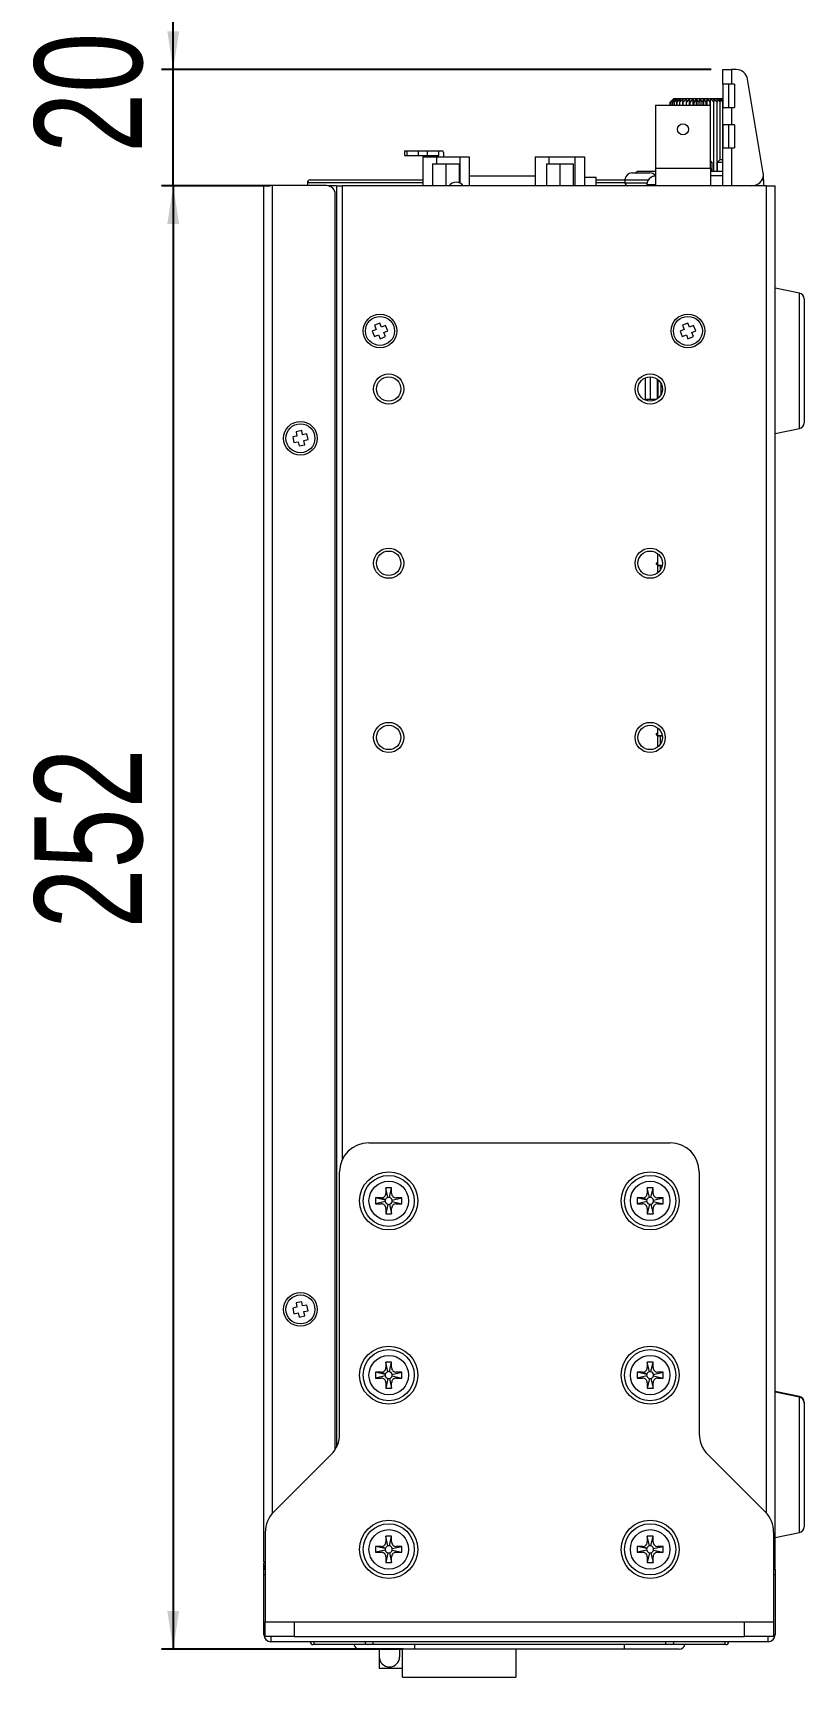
# Model space of a CAD drawing. Header units: millimetres. Extents: x 46 to 564, y 11 to 440.
# Drawn here: x 336.8 to 403.2, y 116.6 to 258.2 of the extents above; entities that cross this region are included whole.
import ezdxf

# ---------------------------------------------------------------- set-up
doc = ezdxf.new("R2010")
doc.units = ezdxf.units.MM
doc.layers.add('圖層0', color=5, linetype='Continuous')
doc.styles.add('SLDTEXTSTYLE0', font='TXT', dxfattribs={"width": 0.75})
doc.dimstyles.new('SLDDIMSTYLE0', dxfattribs={"dimtxt": 9.260417, "dimasz": 3.302, "dimexe": 0, "dimexo": 0.0625, "dimgap": 2.315104, "dimtad": 2, "dimlfac": 2, "dimrnd": 1e-09, "dimzin": 12, "dimdsep": 46, "dimtxsty": 'SLDTEXTSTYLE0', "dimsah": 1, "dimcen": 0.09, "dimadec": 0, "dimazin": 0, "dimtfac": 1, "dimtofl": 0, "dimtmove": 0, "dimatfit": 3, "dimfxl": 1, "dimtolj": 1, "dimtzin": 12, "dimarcsym": 0})
doc.dimstyles.new('SLDDIMSTYLE1', dxfattribs={"dimtxt": 9.260417, "dimasz": 3.302, "dimexe": 0, "dimexo": 0.0625, "dimgap": 2.315104, "dimtad": 2, "dimlfac": 2, "dimrnd": 1e-09, "dimzin": 12, "dimdsep": 46, "dimtxsty": 'SLDTEXTSTYLE0', "dimsah": 1, "dimcen": 0.09, "dimadec": 0, "dimazin": 0, "dimtfac": 1, "dimtofl": 0, "dimtmove": 0, "dimatfit": 3, "dimfxl": 1, "dimtolj": 1, "dimtzin": 12, "dimarcsym": 0})

# ---------------------------------------------------------------- blocks, each defined once
blk = doc.blocks.new('*D6')
at = {"layer": '圖層0'}
for p, q in [((357.24, 245.04), (347.89, 245.04)), ((348.89, 245.04), (348.89, 119.04)), ((368.69, 119.04), (347.89, 119.04))]:
    blk.add_line(p, q, dxfattribs=at)
for points in [[(348.89, 245.04), (348.38, 241.74), (349.4, 241.74)], [(348.89, 119.04), (349.4, 122.34), (348.38, 122.34)]]:
    blk.add_solid(points, dxfattribs=at)
at = {"layer": '圖層0', "insert": (336.95, 181.09), "char_height": 9.26, "attachment_point": 1, "rotation": 90, "style": 'SLDTEXTSTYLE0'}
blk.add_mtext('252', dxfattribs=at)
blk = doc.blocks.new('*D7')
at = {"layer": '圖層0'}
for p, q in [((348.89, 255.04), (348.89, 261.39)), ((395.19, 255.04), (347.89, 255.04)), ((348.89, 245.04), (348.89, 255.04)), ((357.24, 245.04), (347.89, 245.04)), ((348.89, 245.04), (348.89, 238.69))]:
    blk.add_line(p, q, dxfattribs=at)
for points in [[(348.89, 255.04), (349.4, 258.34), (348.38, 258.34)], [(348.89, 245.04), (348.38, 241.74), (349.4, 241.74)]]:
    blk.add_solid(points, dxfattribs=at)
at = {"layer": '圖層0', "insert": (336.95, 247.88), "char_height": 9.26, "attachment_point": 1, "rotation": 90, "style": 'SLDTEXTSTYLE0'}
blk.add_mtext('20', dxfattribs=at)

msp = doc.modelspace()

# ---------------------------------------------------------------- linework, layer by layer
at = {"color": 7, "linetype": 'Continuous', "lineweight": 15}
for p, q in [((396.1863, 253.7908), (396.1863, 255.0408)), ((396.1863, 255.0408), (396.9363, 255.0408)), ((396.9363, 255.0408), (396.9363, 253.7908)), ((397.3392, 255.0408), (396.9363, 255.0408)), ((396.9363, 253.7908), (396.1863, 253.7908)), ((396.1863, 253.7908), (396.1863, 251.7908)), ((396.6863, 253.7908), (396.6863, 251.7908)), ((397.1863, 253.7908), (396.9363, 253.7908)), ((397.1863, 253.7908), (397.1863, 251.7908)), ((399.6727, 246.1225), (398.3256, 254.2052)), ((390.3863, 251.9908), (390.3863, 246.5408)), ((390.3863, 251.9908), (395.1363, 251.9908)), ((391.9613, 252.5408), (391.6613, 252.2408)), ((391.9667, 252.5408), (391.6613, 252.2408)), ((391.6613, 252.2408), (391.6613, 252.2408)), ((391.6613, 251.9908), (391.6613, 252.2408)), ((391.685, 252.2408), (391.9667, 252.5408)), ((391.6863, 252.2408), (391.685, 252.2408)), ((391.685, 251.9908), (391.685, 252.2408)), ((392.0094, 252.5408), (391.6863, 252.2408)), ((391.6863, 251.9908), (391.6863, 252.2408)), ((391.7569, 252.2408), (392.0094, 252.5408)), ((391.7594, 252.2408), (391.7569, 252.2408)), ((391.7569, 251.9908), (391.7569, 252.2408)), ((392.094, 252.5408), (391.7594, 252.2408)), ((391.7594, 251.9908), (391.7594, 252.2408)), ((391.8756, 252.2408), (392.094, 252.5408)), ((391.8793, 252.2408), (391.8756, 252.2408)), ((391.8756, 251.9908), (391.8756, 252.2408)), ((392.2188, 252.5408), (391.8793, 252.2408)), ((391.8793, 251.9908), (391.8793, 252.2408)), ((391.9613, 252.5408), (391.9667, 252.5408)), ((391.9667, 252.5408), (392.0094, 252.5408)), ((392.0094, 252.5408), (392.094, 252.5408)), ((392.0388, 252.2408), (392.2188, 252.5408)), ((392.0436, 252.2408), (392.0388, 252.2408)), ((392.0388, 251.9908), (392.0388, 252.2408)), ((392.3815, 252.5408), (392.0436, 252.2408)), ((392.0436, 251.9908), (392.0436, 252.2408)), ((392.094, 252.5408), (392.2188, 252.5408)), ((392.2188, 252.5408), (392.3815, 252.5408)), ((392.2433, 252.2408), (392.3815, 252.5408)), ((392.2491, 252.2408), (392.2433, 252.2408)), ((392.2433, 251.9908), (392.2433, 252.2408)), ((392.5788, 252.5408), (392.2491, 252.2408)), ((392.2491, 251.9908), (392.2491, 252.2408)), ((392.3815, 252.5408), (392.5788, 252.5408)), ((392.4851, 252.2408), (392.5788, 252.5408)), ((392.4851, 251.9908), (392.4851, 252.2408)), ((392.4919, 252.2408), (392.4851, 252.2408)), ((392.8069, 252.5408), (392.4919, 252.2408)), ((392.4919, 251.9908), (392.4919, 252.2408)), ((392.5788, 252.5408), (392.8069, 252.5408)), ((392.7596, 252.2408), (392.8069, 252.5408)), ((392.7671, 252.2408), (392.7596, 252.2408)), ((392.7596, 251.9908), (392.7596, 252.2408)), ((393.0613, 252.5408), (392.7671, 252.2408)), ((392.7671, 251.9908), (392.7671, 252.2408)), ((392.8069, 252.5408), (393.0613, 252.5408)), ((393.0613, 252.5408), (393.3372, 252.5408)), ((393.0613, 251.9908), (393.0613, 252.2408)), ((393.0695, 252.2408), (393.0613, 252.2408)), ((393.3372, 252.5408), (393.0695, 252.2408)), ((393.0695, 251.9908), (393.0695, 252.2408)), ((393.3372, 252.5408), (393.6291, 252.5408)), ((393.3845, 252.2408), (393.3372, 252.5408)), ((393.3372, 251.9908), (393.3372, 252.5408)), ((393.3845, 251.9908), (393.3845, 252.2408)), ((393.3931, 252.2408), (393.3845, 252.2408)), ((393.6291, 252.5408), (393.3931, 252.2408)), ((393.3931, 251.9908), (393.3931, 252.2408)), ((393.6291, 252.5408), (393.9314, 252.5408)), ((393.7227, 252.2408), (393.6291, 252.5408)), ((393.6291, 251.9908), (393.6291, 252.5408)), ((393.7317, 252.2408), (393.7227, 252.2408)), ((393.7227, 251.9908), (393.7227, 252.2408)), ((393.9314, 252.5408), (393.7317, 252.2408)), ((393.7317, 251.9908), (393.7317, 252.2408)), ((393.9314, 252.5408), (394.2381, 252.5408)), ((394.0695, 252.2408), (393.9314, 252.5408)), ((393.9314, 251.9908), (393.9314, 252.5408)), ((394.0786, 252.2408), (394.0695, 252.2408)), ((394.0695, 251.9908), (394.0695, 252.2408)), ((394.2381, 252.5408), (394.0786, 252.2408)), ((394.0786, 251.9908), (394.0786, 252.2408)), ((394.2381, 251.9908), (394.2381, 252.5408)), ((394.2381, 252.5408), (394.5434, 252.5408)), ((394.4181, 252.2408), (394.2381, 252.5408)), ((394.4272, 252.2408), (394.4181, 252.2408)), ((394.4181, 251.9908), (394.4181, 252.2408)), ((394.5434, 252.5408), (394.4272, 252.2408)), ((394.4272, 251.9908), (394.4272, 252.2408)), ((394.5434, 251.9908), (394.5434, 252.5408)), ((394.7617, 252.2408), (394.5434, 252.5408)), ((394.5434, 252.5408), (394.8412, 252.5408)), ((394.7617, 251.9908), (394.7617, 252.2408)), ((394.7705, 252.2408), (394.7617, 252.2408)), ((394.8412, 252.5408), (394.7705, 252.2408)), ((394.7705, 251.9908), (394.7705, 252.2408)), ((394.8412, 251.9908), (394.8412, 252.5408)), ((394.8412, 252.5408), (395.1257, 252.5408)), ((395.0936, 252.2408), (394.8412, 252.5408)), ((395.102, 252.2408), (395.0936, 252.2408)), ((395.0936, 251.9908), (395.0936, 252.2408)), ((395.1257, 252.5408), (395.102, 252.2408)), ((395.102, 251.9908), (395.102, 252.2408)), ((395.1257, 251.9908), (395.1257, 252.5408)), ((395.4074, 252.2408), (395.1257, 252.5408)), ((395.1257, 252.5408), (395.3915, 252.5408)), ((395.1363, 246.5408), (395.1363, 251.9908)), ((395.3915, 252.5408), (395.4152, 252.2408)), ((395.6969, 252.2408), (395.3915, 252.5408)), ((395.3915, 252.5408), (395.6334, 252.5408)), ((395.4074, 246.2908), (395.4074, 252.2408)), ((395.4152, 252.2408), (395.4074, 252.2408)), ((395.4152, 246.2908), (395.4152, 252.2408)), ((395.6334, 252.5408), (395.704, 252.2408)), ((395.9565, 252.2408), (395.6334, 252.5408)), ((395.6334, 252.5408), (395.8466, 252.5408)), ((395.704, 252.2408), (395.6969, 252.2408)), ((395.6969, 246.2908), (395.6969, 252.2408)), ((395.704, 246.2908), (395.704, 252.2408)), ((395.8466, 252.5408), (395.9628, 252.2408)), ((396.1812, 252.2408), (395.8466, 252.5408)), ((395.8466, 252.5408), (396.027, 252.5408)), ((395.9565, 247.286), (395.9565, 252.2408)), ((395.9628, 252.2408), (395.9565, 252.2408)), ((395.9628, 247.2908), (395.9628, 252.2408)), ((396.027, 252.5408), (396.1865, 252.2408)), ((396.1863, 252.4001), (396.027, 252.5408)), ((396.027, 252.5408), (396.1711, 252.5408)), ((396.1711, 252.5408), (396.1863, 252.518)), ((396.1863, 252.5273), (396.1711, 252.5408)), ((396.1812, 247.2709), (396.1812, 252.2408)), ((396.1865, 252.2408), (396.1812, 252.2408)), ((396.1863, 250.2908), (396.1863, 251.7908)), ((396.1863, 251.7908), (396.9363, 251.7908)), ((396.9363, 251.7908), (396.9363, 250.2908)), ((396.9363, 251.7908), (397.1863, 251.7908)), ((396.9363, 250.2908), (396.1863, 250.2908)), ((396.1863, 250.2908), (396.1863, 248.2908)), ((396.6863, 250.2908), (396.6863, 248.2908)), ((397.1863, 250.2908), (396.9363, 250.2908)), ((397.1863, 250.2908), (397.1863, 248.2908)), ((368.7863, 248.0408), (368.7863, 247.6408)), ((368.7863, 248.0408), (368.9897, 248.0408)), ((368.9897, 248.0408), (368.9897, 247.6408)), ((368.9897, 248.0408), (369.9651, 248.0408)), ((369.9651, 248.0408), (369.9651, 247.6408)), ((369.9651, 248.0408), (370.7363, 248.0408)), ((370.7363, 248.0408), (370.7363, 247.6408)), ((370.7363, 248.0408), (371.7363, 248.0408)), ((371.7363, 247.6391), (371.7363, 248.0408)), ((371.7363, 248.0408), (372.0249, 248.0408)), ((372.1465, 247.9158), (372.1465, 247.5408)), ((396.1863, 245.0408), (396.1863, 248.2908)), ((396.1863, 248.2908), (396.9363, 248.2908)), ((396.9363, 248.2908), (396.9363, 245.0408)), ((396.9363, 248.2908), (397.1863, 248.2908)), ((368.7863, 247.6408), (368.9897, 247.6408)), ((368.9897, 247.6408), (369.9651, 247.6408)), ((369.9651, 247.6408), (370.7363, 247.6408)), ((370.3613, 247.5408), (370.3613, 245.0408)), ((370.3613, 247.5408), (371.5456, 247.5408)), ((370.7363, 247.6408), (371.7354, 247.6408)), ((371.2113, 246.9408), (371.2113, 245.0408)), ((371.2113, 246.9408), (372.3613, 246.9408)), ((371.5456, 247.5408), (373.5456, 247.5408)), ((371.7056, 247.6304), (371.6843, 247.6304)), ((371.7354, 247.6408), (371.7318, 247.6391)), ((372.3613, 246.9408), (372.3613, 245.0408)), ((372.3613, 246.9408), (373.5113, 246.9408)), ((373.5113, 246.9408), (373.5113, 245.3011)), ((373.5456, 247.5408), (374.3613, 247.5408)), ((374.3613, 247.5408), (374.3613, 245.0408)), ((380.0363, 247.5408), (380.0363, 245.0408)), ((380.0363, 247.5408), (381.2101, 247.5408)), ((381.0113, 246.9408), (381.0113, 245.0408)), ((381.0113, 246.9408), (382.1613, 246.9408)), ((381.2101, 247.5408), (383.4601, 247.5408)), ((382.1613, 246.9408), (382.1613, 245.0408)), ((382.1613, 246.9408), (383.3113, 246.9408)), ((383.3113, 246.9408), (383.3113, 245.0408)), ((383.4601, 247.5408), (384.2863, 247.5408)), ((384.2863, 247.5408), (384.2863, 245.0408)), ((390.3863, 246.5408), (390.3863, 245.0408)), ((390.3863, 246.5408), (395.1363, 246.5408)), ((395.2863, 247.0408), (395.1363, 247.1908)), ((395.2863, 247.0408), (395.1363, 247.0408)), ((395.1363, 246.5408), (395.1363, 245.0408)), ((395.2863, 246.2908), (395.2863, 247.0408)), ((395.9613, 247.2908), (395.7113, 247.0408)), ((395.7113, 247.0408), (395.7113, 246.2908)), ((396.1863, 247.0408), (395.7113, 247.0408)), ((395.9613, 247.2908), (396.1613, 247.2908)), ((396.1863, 247.2658), (396.1613, 247.2908)), ((356.6863, 126.5489), (356.6863, 245.0489)), ((357.4363, 245.0489), (356.6863, 245.0489)), ((362.0863, 245.0489), (357.4363, 245.0489)), ((360.4363, 245.2908), (360.4363, 245.0489)), ((360.6863, 245.5408), (370.3613, 245.5408)), ((362.9363, 245.0408), (362.1961, 245.0408)), ((362.9363, 245.0408), (362.9363, 136.4365)), ((362.9363, 245.0408), (363.4363, 245.0408)), ((399.9363, 245.0408), (363.4363, 245.0408)), ((374.3613, 245.8908), (380.0363, 245.8908)), ((384.2863, 245.7908), (385.2863, 245.7908)), ((385.2863, 245.0408), (385.2863, 245.7908)), ((385.2863, 245.5408), (387.6863, 245.5408)), ((387.7713, 245.5408), (387.7713, 245.2908)), ((387.9363, 245.0408), (387.9363, 245.0557)), ((388.3713, 246.1408), (389.9213, 246.1408)), ((388.6863, 246.1408), (388.8363, 246.2908)), ((388.8363, 246.2908), (390.3863, 246.2908)), ((389.6613, 245.1408), (389.6613, 245.0408)), ((395.1363, 246.2908), (396.1863, 246.2908)), ((396.1863, 245.8908), (395.1363, 245.8908)), ((399.5558, 245.5408), (399.6863, 245.5408)), ((399.6863, 245.8908), (399.6784, 245.8908)), ((399.6795, 245.8977), (399.6863, 245.8908)), ((399.6863, 245.5408), (399.6863, 245.8908)), ((399.6863, 245.5408), (399.6863, 245.0408)), ((399.9363, 245.0408), (400.6863, 245.0408)), ((400.6863, 125.9908), (400.6863, 245.0408)), ((362.8363, 136.2594), (362.8363, 244.2989)), ((402.7844, 235.8043), (400.6863, 236.2239)), ((403.1863, 235.314), (403.1863, 224.6338)), ((366.3598, 232.6764), (366.0132, 232.5332)), ((366.0132, 232.5332), (366.2041, 232.0711)), ((366.2041, 232.0711), (366.5507, 232.2143)), ((366.6787, 233.2139), (366.2166, 233.023)), ((366.2166, 233.023), (366.3598, 232.6764)), ((366.5507, 232.2143), (366.6939, 231.8677)), ((366.8219, 232.8673), (366.6787, 233.2139)), ((367.1685, 233.0105), (366.8219, 232.8673)), ((367.0128, 232.4052), (367.3594, 232.5484)), ((367.156, 232.0586), (367.0128, 232.4052)), ((367.3594, 232.5484), (367.1685, 233.0105)), ((392.8598, 232.6764), (392.5132, 232.5332)), ((392.5132, 232.5332), (392.7041, 232.0711)), ((392.7041, 232.0711), (393.0507, 232.2143)), ((393.1787, 233.2139), (392.7166, 233.023)), ((392.7166, 233.023), (392.8598, 232.6764)), ((393.0507, 232.2143), (393.1939, 231.8677)), ((393.3219, 232.8673), (393.1787, 233.2139)), ((393.6685, 233.0105), (393.3219, 232.8673)), ((393.5128, 232.4052), (393.8594, 232.5484)), ((393.656, 232.0586), (393.5128, 232.4052)), ((393.8594, 232.5484), (393.6685, 233.0105)), ((366.6939, 231.8677), (367.156, 232.0586)), ((393.1939, 231.8677), (393.656, 232.0586)), ((389.5463, 226.6358), (389.5463, 228.5157)), ((389.9713, 226.6358), (389.9713, 228.5902)), ((390.5713, 226.7046), (390.5713, 228.3771)), ((390.6363, 226.7582), (390.6363, 228.3234)), ((390.8863, 227.0936), (390.8863, 227.988)), ((390.4687, 226.6358), (389.5463, 226.6358)), ((359.9539, 223.9617), (359.4644, 223.86)), ((359.4644, 223.86), (359.5407, 223.4928)), ((360.0302, 223.5945), (359.9539, 223.9617)), ((360.3974, 223.6708), (360.0302, 223.5945)), ((360.4991, 223.1813), (360.3974, 223.6708)), ((400.6863, 223.7239), (402.7844, 224.1435)), ((359.5407, 223.4928), (359.1735, 223.4165)), ((359.1735, 223.4165), (359.2753, 222.927)), ((359.2753, 222.927), (359.6424, 223.0033)), ((359.6424, 223.0033), (359.7187, 222.6361)), ((359.7187, 222.6361), (360.2083, 222.7378)), ((360.132, 223.105), (360.4991, 223.1813)), ((360.2083, 222.7378), (360.132, 223.105)), ((390.4863, 212.5508), (390.5863, 212.6508)), ((390.4863, 212.4508), (390.4863, 212.5508)), ((390.4863, 212.4508), (390.5863, 212.3508)), ((390.5863, 212.3558), (390.5863, 213.3654)), ((390.9699, 212.3558), (390.5863, 212.3558)), ((390.5863, 212.3558), (390.5863, 212.3508)), ((390.5863, 212.3508), (390.969, 212.3508)), ((390.5863, 211.7162), (390.5863, 212.3508)), ((390.7863, 212.3508), (390.7863, 211.9244)), ((390.5863, 197.6858), (390.5863, 198.3654)), ((390.4863, 197.8808), (390.5863, 197.9808)), ((390.4863, 197.7808), (390.4863, 197.8808)), ((390.4863, 197.7808), (390.5863, 197.6808)), ((390.9763, 197.6858), (390.5863, 197.6858)), ((390.5863, 197.6858), (390.5863, 197.6808)), ((390.5863, 197.6808), (390.9769, 197.6808)), ((390.5863, 196.7162), (390.5863, 197.6808)), ((390.7863, 197.6808), (390.7863, 196.9244)), ((365.7113, 162.6408), (391.6613, 162.6408)), ((363.2113, 137.5764), (363.2113, 160.1408)), ((394.1613, 160.1408), (394.1613, 137.5764)), ((367.1863, 158.7658), (367.1863, 158.2908)), ((367.3712, 157.9337), (367.1863, 158.7658)), ((367.6863, 158.7658), (367.1863, 158.7658)), ((367.5014, 157.9337), (367.6863, 158.7658)), ((367.6863, 158.2908), (367.6863, 158.7658)), ((390.1863, 158.7658), (389.6863, 158.7658)), ((389.6863, 158.7658), (389.6863, 158.2908)), ((389.8712, 157.9337), (389.6863, 158.7658)), ((390.0014, 157.9337), (390.1863, 158.7658)), ((390.1863, 158.2908), (390.1863, 158.7658)), ((366.3113, 157.8908), (366.3113, 157.3908)), ((367.1435, 157.7059), (366.3113, 157.8908)), ((366.7863, 157.8908), (366.3113, 157.8908)), ((367.1435, 157.5757), (366.3113, 157.3908)), ((366.3113, 157.3908), (366.7863, 157.3908)), ((366.7863, 157.8908), (367.1563, 157.7485)), ((367.1563, 157.7485), (367.1435, 157.7059)), ((367.3712, 157.348), (367.1863, 156.5158)), ((367.5014, 157.348), (367.6863, 156.5158)), ((367.7292, 157.7059), (368.5613, 157.8908)), ((367.7292, 157.5757), (368.5613, 157.3908)), ((368.5613, 157.8908), (368.0863, 157.8908)), ((368.0863, 157.3908), (368.5613, 157.3908)), ((368.5613, 157.3908), (368.5613, 157.8908)), ((389.2863, 157.8908), (388.8113, 157.8908)), ((388.8113, 157.8908), (388.8113, 157.3908)), ((389.6435, 157.7059), (388.8113, 157.8908)), ((389.6435, 157.5757), (388.8113, 157.3908)), ((388.8113, 157.3908), (389.2863, 157.3908)), ((389.2863, 157.8908), (389.6563, 157.7485)), ((389.6563, 157.7485), (389.6435, 157.7059)), ((389.8712, 157.348), (389.6863, 156.5158)), ((390.0014, 157.348), (390.1863, 156.5158)), ((390.2292, 157.7059), (391.0613, 157.8908)), ((390.2292, 157.5757), (391.0613, 157.3908)), ((391.0613, 157.8908), (390.5863, 157.8908)), ((390.5863, 157.3908), (391.0613, 157.3908)), ((391.0613, 157.3908), (391.0613, 157.8908)), ((367.1863, 156.9908), (367.1863, 156.5158)), ((367.1863, 156.5158), (367.6863, 156.5158)), ((367.6863, 156.5158), (367.6863, 156.9908)), ((389.6863, 156.9908), (389.6863, 156.5158)), ((389.6863, 156.5158), (390.1863, 156.5158)), ((390.1863, 156.5158), (390.1863, 156.9908)), ((359.9539, 148.9617), (359.4644, 148.86)), ((359.4644, 148.86), (359.5407, 148.4928)), ((360.0302, 148.5945), (359.9539, 148.9617)), ((360.3974, 148.6708), (360.0302, 148.5945)), ((360.4991, 148.1813), (360.3974, 148.6708)), ((359.5407, 148.4928), (359.1735, 148.4165)), ((359.1735, 148.4165), (359.2753, 147.927)), ((359.2753, 147.927), (359.6424, 148.0033)), ((359.6424, 148.0033), (359.7187, 147.6361)), ((359.7187, 147.6361), (360.2083, 147.7378)), ((360.132, 148.105), (360.4991, 148.1813)), ((360.2083, 147.7378), (360.132, 148.105)), ((367.6863, 143.7658), (367.1863, 143.7658)), ((367.1863, 143.7658), (367.1863, 143.2908)), ((367.3712, 142.9337), (367.1863, 143.7658)), ((367.5014, 142.9337), (367.6863, 143.7658)), ((367.6863, 143.2908), (367.6863, 143.7658)), ((390.1863, 143.7658), (389.6863, 143.7658)), ((389.6863, 143.7658), (389.6863, 143.2908)), ((389.8712, 142.9337), (389.6863, 143.7658)), ((390.0014, 142.9337), (390.1863, 143.7658)), ((390.1863, 143.2908), (390.1863, 143.7658)), ((366.7863, 142.8908), (366.3113, 142.8908)), ((366.3113, 142.8908), (366.3113, 142.3908)), ((367.1435, 142.7059), (366.3113, 142.8908)), ((367.1435, 142.5757), (366.3113, 142.3908)), ((366.3113, 142.3908), (366.7863, 142.3908)), ((366.7863, 142.8908), (367.1563, 142.7485)), ((367.1563, 142.7485), (367.1435, 142.7059)), ((367.3712, 142.348), (367.1863, 141.5158)), ((367.1863, 141.9908), (367.1863, 141.5158)), ((367.5014, 142.348), (367.6863, 141.5158)), ((367.6863, 141.5158), (367.6863, 141.9908)), ((367.7292, 142.7059), (368.5613, 142.8908)), ((367.7292, 142.5757), (368.5613, 142.3908)), ((368.5613, 142.8908), (368.0863, 142.8908)), ((368.0863, 142.3908), (368.5613, 142.3908)), ((368.5613, 142.3908), (368.5613, 142.8908)), ((389.2863, 142.8908), (388.8113, 142.8908)), ((388.8113, 142.8908), (388.8113, 142.3908)), ((389.6435, 142.7059), (388.8113, 142.8908)), ((389.6435, 142.5757), (388.8113, 142.3908)), ((388.8113, 142.3908), (389.2863, 142.3908)), ((389.2863, 142.8908), (389.6563, 142.7485)), ((389.6563, 142.7485), (389.6435, 142.7059)), ((389.8712, 142.348), (389.6863, 141.5158)), ((389.6863, 141.9908), (389.6863, 141.5158)), ((390.0014, 142.348), (390.1863, 141.5158)), ((390.1863, 141.5158), (390.1863, 141.9908)), ((390.2292, 142.7059), (391.0613, 142.8908)), ((390.2292, 142.5757), (391.0613, 142.3908)), ((391.0613, 142.8908), (390.5863, 142.8908)), ((390.5863, 142.3908), (391.0613, 142.3908)), ((391.0613, 142.3908), (391.0613, 142.8908)), ((367.1863, 141.5158), (367.6863, 141.5158)), ((389.6863, 141.5158), (390.1863, 141.5158)), ((402.7844, 140.8043), (400.6863, 141.2239)), ((402.7844, 140.7462), (400.6863, 141.1658)), ((403.1863, 140.314), (403.1863, 140.2559)), ((403.1863, 140.2559), (403.1863, 129.5757)), ((357.5436, 130.8731), (362.4791, 135.8086)), ((394.8936, 135.8086), (399.8291, 130.8731)), ((356.8113, 129.1053), (356.8113, 121.3908)), ((400.5613, 129.1053), (400.5613, 121.3908)), ((400.6863, 128.6658), (402.7844, 129.0854)), ((366.3113, 127.8908), (366.3113, 127.3908)), ((367.1435, 127.7059), (366.3113, 127.8908)), ((366.7863, 127.8908), (366.3113, 127.8908)), ((367.1435, 127.5757), (366.3113, 127.3908)), ((366.7863, 127.8908), (367.1563, 127.7485)), ((367.1563, 127.7485), (367.1435, 127.7059)), ((367.1863, 128.7658), (367.1863, 128.2908)), ((367.3712, 127.9337), (367.1863, 128.7658)), ((367.6863, 128.7658), (367.1863, 128.7658)), ((367.5014, 127.9337), (367.6863, 128.7658)), ((367.6863, 128.2908), (367.6863, 128.7658)), ((367.7292, 127.7059), (368.5613, 127.8908)), ((367.7292, 127.5757), (368.5613, 127.3908)), ((368.5613, 127.8908), (368.0863, 127.8908)), ((368.5613, 127.3908), (368.5613, 127.8908)), ((389.2863, 127.8908), (388.8113, 127.8908)), ((388.8113, 127.8908), (388.8113, 127.3908)), ((389.6435, 127.7059), (388.8113, 127.8908)), ((389.6435, 127.5757), (388.8113, 127.3908)), ((389.2863, 127.8908), (389.6563, 127.7485)), ((389.6563, 127.7485), (389.6435, 127.7059)), ((390.1863, 128.7658), (389.6863, 128.7658)), ((389.6863, 128.7658), (389.6863, 128.2908)), ((389.8712, 127.9337), (389.6863, 128.7658)), ((390.0014, 127.9337), (390.1863, 128.7658)), ((390.1863, 128.2908), (390.1863, 128.7658)), ((390.2292, 127.7059), (391.0613, 127.8908)), ((390.2292, 127.5757), (391.0613, 127.3908)), ((391.0613, 127.8908), (390.5863, 127.8908)), ((391.0613, 127.3908), (391.0613, 127.8908)), ((356.8113, 126.5489), (356.6863, 126.5489)), ((356.8113, 126.4408), (356.6863, 126.4408)), ((356.6863, 126.1908), (356.6863, 126.4408)), ((356.6863, 125.9408), (356.6863, 126.1908)), ((366.3113, 127.3908), (366.7863, 127.3908)), ((367.3712, 127.348), (367.1863, 126.5158)), ((367.1863, 126.9908), (367.1863, 126.5158)), ((367.1863, 126.5158), (367.6863, 126.5158)), ((367.5014, 127.348), (367.6863, 126.5158)), ((367.6863, 126.5158), (367.6863, 126.9908)), ((368.0863, 127.3908), (368.5613, 127.3908)), ((388.8113, 127.3908), (389.2863, 127.3908)), ((389.8712, 127.348), (389.6863, 126.5158)), ((389.6863, 126.9908), (389.6863, 126.5158)), ((389.6863, 126.5158), (390.1863, 126.5158)), ((390.0014, 127.348), (390.1863, 126.5158)), ((390.1863, 126.5158), (390.1863, 126.9908)), ((390.5863, 127.3908), (391.0613, 127.3908)), ((400.5613, 125.9908), (400.6863, 125.9908)), ((400.5718, 125.9908), (400.5613, 125.9786)), ((356.6863, 125.9408), (356.8113, 125.9408)), ((356.6863, 125.4408), (356.6863, 125.9408)), ((356.6863, 120.2908), (356.6863, 125.4408)), ((400.5613, 125.9408), (400.6863, 125.9408)), ((400.6863, 125.9408), (400.6863, 125.4408)), ((400.6863, 125.4408), (400.6863, 120.2908)), ((356.8113, 120.1408), (356.8113, 121.3908)), ((356.8113, 121.3908), (359.3113, 121.3908)), ((359.3113, 121.3908), (359.3113, 120.1408)), ((359.3113, 121.3908), (398.0613, 121.3908)), ((398.0613, 120.1408), (398.0613, 121.3908)), ((398.0613, 121.3908), (400.5613, 121.3908)), ((400.5613, 121.3908), (400.5613, 120.1408)), ((359.3113, 120.1408), (356.8113, 120.1408)), ((400.0863, 119.6908), (357.2863, 119.6908)), ((359.3113, 120.1408), (398.0613, 120.1408)), ((361.156, 119.4408), (360.9363, 119.4408)), ((365.5702, 119.4408), (361.156, 119.4408)), ((369.6863, 119.0408), (364.9363, 119.0408)), ((366.1005, 119.4408), (365.5702, 119.4408)), ((366.1005, 119.4408), (366.1005, 119.6908)), ((391.2721, 119.4408), (366.1005, 119.4408)), ((366.6225, 119.0408), (366.6225, 118.3908)), ((368.3725, 119.0408), (368.3725, 118.3908)), ((368.6225, 116.6408), (368.6225, 119.0408)), ((387.6863, 119.0408), (369.6863, 119.0408)), ((378.3725, 119.0408), (378.3725, 116.6408)), ((392.4363, 119.0408), (387.6863, 119.0408)), ((391.2721, 119.4408), (391.2721, 119.6908)), ((391.8024, 119.4408), (391.2721, 119.4408)), ((396.2167, 119.4408), (391.8024, 119.4408)), ((396.4363, 119.4408), (396.2167, 119.4408)), ((400.5613, 120.1408), (398.0613, 120.1408)), ((366.6225, 118.3908), (366.6225, 117.3908)), ((368.6225, 117.3908), (366.6225, 117.3908)), ((368.6225, 116.6408), (378.3725, 116.6408))]:
    msp.add_line(p, q, dxfattribs=at)
at = {"color": 8, "linetype": 'Continuous', "lineweight": 15}
for p, q in [((371.5456, 247.5408), (371.5456, 246.9408)), ((373.5456, 247.5408), (373.5456, 245.2866)), ((381.2101, 247.5408), (381.2101, 246.9408)), ((383.4601, 247.5408), (383.4601, 245.0408)), ((357.4363, 130.7589), (357.4363, 245.0489)), ((370.3613, 245.2908), (360.4363, 245.2908)), ((363.4363, 245.0408), (363.4363, 161.1773)), ((387.7713, 245.2908), (385.2863, 245.2908)), ((387.7713, 245.5408), (389.7769, 245.5408)), ((387.7713, 245.2908), (389.6765, 245.2908)), ((389.6613, 245.1408), (390.3863, 245.1408)), ((399.9363, 130.7589), (399.9363, 245.0408)), ((402.7844, 224.1435), (402.7844, 235.8043)), ((402.7844, 140.7462), (402.7844, 140.8043)), ((402.7844, 129.0854), (402.7844, 140.7462)), ((356.7533, 126.1908), (356.6863, 126.1908)), ((356.8113, 125.4408), (356.6863, 125.4408)), ((400.6863, 125.4408), (400.5613, 125.4408)), ((356.6863, 120.2908), (356.8113, 120.2908)), ((357.2863, 120.1408), (357.2863, 119.6908)), ((369.6863, 119.0408), (369.6863, 119.4408)), ((387.6863, 119.4408), (387.6863, 119.0408)), ((400.0863, 119.6908), (400.0863, 120.1408)), ((400.5613, 120.2908), (400.6863, 120.2908))]:
    msp.add_line(p, q, dxfattribs=at)
at = {"color": 7, "linetype": 'Continuous', "lineweight": 15, "flags": 128}
for points in [[(387.7713, 245.5259), (387.7351, 245.536), (387.6863, 245.5408)], [(367.1435, 157.7059), (367.1363, 157.6408), (367.1435, 157.5757)], [(367.5014, 157.9337), (367.4363, 157.9409), (367.3712, 157.9337)], [(367.3712, 157.348), (367.4363, 157.3408), (367.5014, 157.348)], [(367.7292, 157.5757), (367.7363, 157.6408), (367.7292, 157.7059)], [(389.6435, 157.7059), (389.6363, 157.6408), (389.6435, 157.5757)], [(390.0014, 157.9337), (389.9363, 157.9409), (389.8712, 157.9337)], [(389.8712, 157.348), (389.9363, 157.3408), (390.0014, 157.348)], [(390.2292, 157.5757), (390.2363, 157.6408), (390.2292, 157.7059)], [(367.1435, 142.7059), (367.1363, 142.6408), (367.1435, 142.5757)], [(367.5014, 142.9337), (367.4363, 142.9408), (367.3712, 142.9337)], [(367.3712, 142.348), (367.4363, 142.3408), (367.5014, 142.348)], [(367.7292, 142.5757), (367.7363, 142.6408), (367.7292, 142.7059)], [(389.6435, 142.7059), (389.6363, 142.6408), (389.6435, 142.5757)], [(390.0014, 142.9337), (389.9363, 142.9408), (389.8712, 142.9337)], [(389.8712, 142.348), (389.9363, 142.3408), (390.0014, 142.348)], [(390.2292, 142.5757), (390.2363, 142.6408), (390.2292, 142.7059)], [(367.1435, 127.7059), (367.1363, 127.6408), (367.1435, 127.5757)], [(367.5014, 127.9337), (367.4363, 127.9409), (367.3712, 127.9337)], [(367.7292, 127.5757), (367.7363, 127.6408), (367.7292, 127.7059)], [(389.6435, 127.7059), (389.6363, 127.6408), (389.6435, 127.5757)], [(390.0014, 127.9337), (389.9363, 127.9409), (389.8712, 127.9337)], [(390.2292, 127.5757), (390.2363, 127.6408), (390.2292, 127.7059)], [(367.3712, 127.348), (367.4363, 127.3408), (367.5014, 127.348)], [(389.8712, 127.348), (389.9363, 127.3408), (390.0014, 127.348)]]:
    msp.add_lwpolyline(points, dxfattribs=at)
at = {"color": 7, "linetype": 'Continuous', "lineweight": 15}
for centre, radius in [((392.7613, 249.8908), 0.475), ((366.6863, 232.5408), 1.45), ((366.6863, 232.5408), 1.25), ((393.1863, 232.5408), 1.45), ((393.1863, 232.5408), 1.25), ((367.4363, 227.5408), 1.3), ((367.4363, 227.5408), 1.05), ((389.9363, 227.5408), 1.3), ((389.9363, 227.5408), 1.05), ((359.8363, 223.2989), 1.45), ((359.8363, 223.2989), 1.25), ((367.4363, 212.5408), 1.3), ((389.9363, 212.5408), 1.3), ((367.4363, 212.5408), 1.05), ((389.9363, 212.5408), 1.05), ((367.4363, 197.5408), 1.3), ((367.4363, 197.5408), 1.05), ((389.9363, 197.5408), 1.3), ((389.9363, 197.5408), 1.05), ((367.4363, 157.6408), 2.5), ((389.9363, 157.6408), 2.5), ((367.4363, 157.6408), 2.2), ((367.4363, 157.6408), 1.7), ((389.9363, 157.6408), 2.2), ((389.9363, 157.6408), 1.7), ((359.8363, 148.2989), 1.45), ((359.8363, 148.2989), 1.25), ((367.4363, 142.6408), 2.5), ((367.4363, 142.6408), 2.2), ((389.9363, 142.6408), 2.5), ((389.9363, 142.6408), 2.2), ((367.4363, 142.6408), 1.7), ((389.9363, 142.6408), 1.7), ((367.4363, 127.6408), 2.5), ((367.4363, 127.6408), 2.2), ((367.4363, 127.6408), 1.7), ((389.9363, 127.6408), 2.5), ((389.9363, 127.6408), 2.2), ((389.9363, 127.6408), 1.7)]:
    msp.add_circle(centre, radius, dxfattribs=at)
for centre, radius, start, end in [((397.3392, 254.0408), 1, 9.462322, 90), ((372.0232, 247.9175), 0.1234, 359.230147, 89.204447), ((371.4863, 247.5158), 0.125, 11.536959, 90), ((371.6325, 247.5171), 0.1246, 10.995607, 65.43452), ((360.6863, 245.2908), 0.25, 90, 180), ((362.0863, 244.2989), 0.75, 0, 90), ((373.2363, 244.6033), 0.75, 35.685335, 144.314665), ((388.3713, 245.5408), 0.6, 90, 180), ((388.0213, 245.2908), 0.25, 180, 270), ((390.4113, 245.1408), 0.75, 123.977893, 180), ((389.9213, 245.5408), 0.6, 39.194967, 90), ((398.6898, 246.0408), 1, 270, 355.252626), ((398.6863, 245.9581), 1, 0, 9.462322), ((402.6863, 235.314), 0.5, 0, 78.690068), ((402.6863, 224.6338), 0.5, 281.309932, 0), ((365.7113, 160.1408), 2.5, 90, 180), ((391.6613, 160.1408), 2.5, 0, 90), ((366.7868, 158.2903), 0.3995, 269.93135, 0.06865), ((366.7868, 156.9913), 0.3995, 359.931152, 90.068848), ((367.4355, 157.64), 0.299, 192.407803, 257.592197), ((367.4358, 157.6414), 0.2993, 102.458968, 159.032517), ((367.4372, 157.6417), 0.299, 12.407416, 77.592584), ((367.4372, 157.64), 0.299, 282.406665, 347.592398), ((368.0858, 158.2903), 0.3995, 179.931152, 270.068848), ((368.0858, 156.9913), 0.3995, 89.931152, 180.068848), ((389.2868, 158.2903), 0.3995, 269.931316, 0.068551), ((389.2868, 156.9913), 0.3995, 359.931383, 90.06875), ((389.9355, 157.64), 0.299, 192.408562, 257.591907), ((389.9358, 157.6414), 0.2993, 102.458421, 159.032819), ((389.9372, 157.6417), 0.299, 12.407185, 77.592346), ((389.9372, 157.64), 0.299, 282.40701, 347.592522), ((390.5858, 158.2903), 0.3995, 179.931307, 270.068693), ((390.5858, 156.9913), 0.3995, 89.931306, 180.068694), ((366.7868, 143.2903), 0.3995, 269.931198, 0.068802), ((368.0858, 143.2903), 0.3995, 179.931, 270.069), ((389.2868, 143.2903), 0.3995, 269.931164, 0.068702), ((390.5858, 143.2903), 0.3995, 179.931155, 270.068845), ((366.7868, 141.9913), 0.3995, 359.931, 90.069), ((367.4355, 142.64), 0.299, 192.407234, 257.592297), ((367.4358, 142.6414), 0.2993, 102.458605, 159.03288), ((367.4372, 142.6417), 0.299, 12.408275, 77.592194), ((367.4372, 142.64), 0.299, 282.40704, 347.592491), ((368.0858, 141.9913), 0.3995, 89.931, 180.069), ((389.2868, 141.9913), 0.3995, 359.931231, 90.068902), ((389.9355, 142.64), 0.299, 192.407993, 257.592007), ((389.9358, 142.6414), 0.2993, 102.458058, 159.033182), ((389.9372, 142.6417), 0.299, 12.408044, 77.591956), ((389.9372, 142.64), 0.299, 282.407385, 347.592615), ((390.5858, 141.9913), 0.3995, 89.931155, 180.068845), ((402.6863, 140.314), 0.5, 0, 78.690068), ((402.6863, 140.2559), 0.5, 0, 78.690068), ((360.7113, 137.5764), 2.5, 315, 0), ((396.6613, 137.5764), 2.5, 180, 225), ((359.3113, 129.1053), 2.5, 135, 180), ((398.0613, 129.1053), 2.5, 0, 45), ((402.6863, 129.5757), 0.5, 281.309932, 0), ((366.7868, 128.2903), 0.3995, 269.93135, 0.068783), ((367.4355, 127.64), 0.299, 192.407294, 257.592471), ((367.4358, 127.6414), 0.2993, 102.458145, 159.033341), ((367.4372, 127.6417), 0.299, 12.4079, 77.592803), ((367.4372, 127.64), 0.299, 282.407236, 347.592061), ((368.0858, 128.2903), 0.3995, 179.931299, 270.068568), ((389.2868, 128.2903), 0.3995, 269.931316, 0.068684), ((389.9355, 127.64), 0.299, 192.408053, 257.592182), ((389.9358, 127.6414), 0.2993, 102.457597, 159.033642), ((389.9372, 127.6417), 0.299, 12.40767, 77.592565), ((389.9372, 127.64), 0.299, 282.407581, 347.592185), ((390.5858, 128.2903), 0.3995, 179.931454, 270.068413), ((357.1863, 125.9408), 0.5, 138.590378, 180), ((366.7868, 126.9913), 0.3995, 359.931223, 90.068644), ((368.0858, 126.9913), 0.3995, 89.931307, 180.068826), ((389.2868, 126.9913), 0.3995, 359.931454, 90.068546), ((390.5858, 126.9913), 0.3995, 89.931462, 180.068671), ((357.2863, 120.2908), 0.6, 180, 270), ((360.9363, 119.6908), 0.25, 180, 270), ((361.2002, 119.6596), 0.2232, 171.951703, 258.578055), ((364.9363, 119.5408), 0.5, 191.536959, 270), ((365.6144, 119.6596), 0.2232, 171.950293, 258.578327), ((391.7582, 119.6596), 0.2232, 281.421736, 8.049645), ((392.4363, 119.5408), 0.5, 270, 348.463041), ((396.1725, 119.6596), 0.2232, 281.421841, 8.049397), ((396.4363, 119.6908), 0.25, 270, 0), ((400.0863, 120.2908), 0.6, 270, 0), ((367.4975, 118.3908), 0.875, 180, 0)]:
    msp.add_arc(centre, radius, start, end, dxfattribs=at)
for points, knots in [([(393.0613, 252.2408), (393.0613, 252.3289), (393.0613, 252.4295), (393.0613, 252.5285), (393.0613, 252.5408)], [0, 0, 0, 0, 0.875003744, 1, 1, 1, 1]), ([(389.9985, 245.7587), (389.9961, 245.76), (389.992, 245.7623), (389.9925, 245.762), (389.9927, 245.7619)], [0, 0, 0, 0, 0.589432169, 1, 1, 1, 1]), ([(390.0162, 245.7676), (390.0137, 245.7661), (390.0087, 245.7631), (390.0028, 245.76), (389.9995, 245.7586), (389.9988, 245.7587), (389.9985, 245.7587)], [0, 0, 0, 0, 0.28743297, 0.57581222, 0.84200352, 1, 1, 1, 1]), ([(390.3863, 245.8844), (390.3643, 245.8832), (390.2976, 245.8796), (390.1986, 245.8526), (390.0967, 245.8132), (390.0415, 245.7819), (390.0162, 245.7676)], [0, 0, 0, 0, 0.16748013, 0.50758582, 0.77528087, 1, 1, 1, 1])]:
    msp.add_open_spline(points, degree=3, knots=knots, dxfattribs=at)

# ---------------------------------------------------------------- dimensions: what is measured, and where the dimension line sits
at = {"layer": '圖層0'}
for base, p2, dimstyle, picture, middle in [((348.8886, 255.0408), (396.1863, 255.0408), 'SLDDIMSTYLE1', '*D7', (348.8886, 254.7151)), ((348.8886, 119.0408), (369.6863, 119.0408), 'SLDDIMSTYLE0', '*D6', (348.8886, 191.3474))]:
    dim = msp.add_linear_dim(base=base, p1=(358.2363, 245.0408), p2=p2, angle=90, dimstyle=dimstyle, dxfattribs=at)
    dim.commit()
    dim.dimension.update_dxf_attribs({"geometry": picture, "text_midpoint": middle, "dimtype": 160})

doc.saveas('drawing.dxf')
